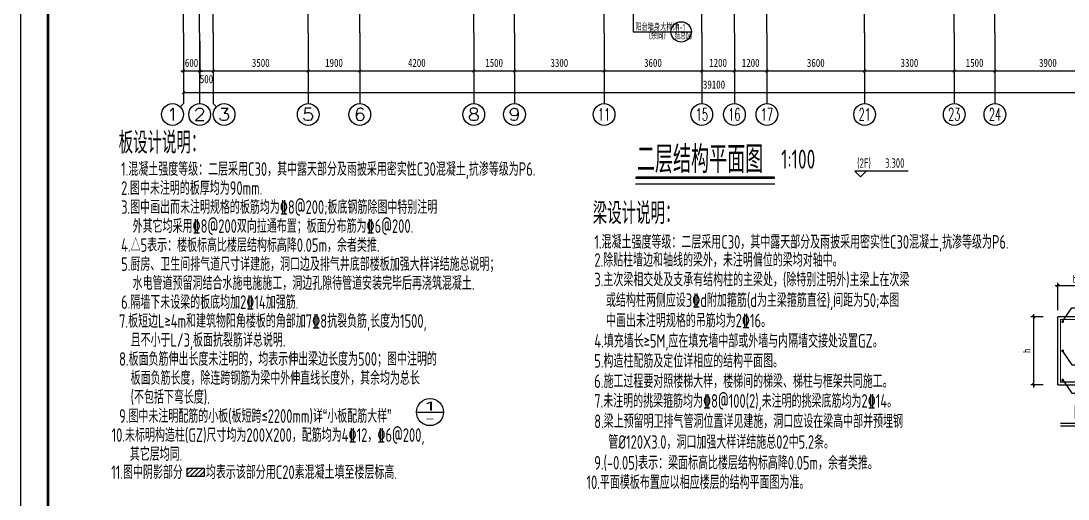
# Model space of a CAD drawing. Extents: x -144902 to 588294, y -160863 to 65494.
# Drawn here: x 100167 to 138745, y -45526 to -27919 of the extents above; entities that cross this region are included whole.
import ezdxf
from ezdxf.enums import TextEntityAlignment as Align

# ---------------------------------------------------------------- set-up
doc = ezdxf.new("R2010")
doc.units = 0
doc.header["$LTSCALE"] = 100
doc.linetypes.add('ACAD_ISO04W100', pattern=[30.5, 24, -3, 0.5, -3])
doc.linetypes.add('CONTINOUS', pattern=[0])
doc.layers.get('0').update_dxf_attribs({"linetype": 'CONTINUOUS'})
doc.layers.get('Defpoints').update_dxf_attribs({"linetype": 'CONTINUOUS'})
for name, color, linetype in [('1508', 2, 'CONTINUOUS'), ('AXIS', 3, 'CONTINUOUS'), ('AXIS_TEXT', 7, 'CONTINUOUS'), ('BBAR', 1, 'CONTINUOUS'), ('BDIM', 3, 'CONTINUOUS'), ('BSET', 2, 'CONTINUOUS'), ('DOTE', 253, 'ACAD_ISO04W100'), ('HATCH', 254, 'CONTINUOUS'), ('LAYER2', 7, 'CONTINUOUS'), ('PDIM', 3, 'CONTINUOUS'), ('PUB_DIM', 3, 'CONTINUOUS'), ('S_BEAMDIMMASS', 2, 'CONTINUOUS'), ('s索引', 6, 'CONTINUOUS'), ('TAB', 7, 'CONTINUOUS'), ('TEXT', 7, 'CONTINUOUS'), ('tk', 7, 'CONTINUOUS'), ('楼板负筋文字', 7, 'CONTINUOUS'), ('索引', 7, 'CONTINUOUS')]:
    doc.layers.add(name, color=color, linetype=linetype)
doc.styles.add('_HZTXT', font='complex.shx', dxfattribs={"width": 0.7, "bigfont": 'tssdchn.shx'})
doc.styles.add('COMP', font='tssdeng.shx', dxfattribs={"width": 0.7, "bigfont": 'tssdchn.shx'})
doc.styles.add('COMPLEX', font='COMPLEX')
doc.styles.add('DIM_FONT', font='SIMHEI.TTF', dxfattribs={"width": 0.8})
doc.styles.get("Standard").update_dxf_attribs({"font": 'tssdeng.shx', "width": 0.7, "bigfont": 'tssdchn.shx'})
doc.styles.add('TSSD_Dimension', font='Tssdeng.shx', dxfattribs={"width": 0.7, "bigfont": 'tssdchn.shx'})
doc.dimstyles.new('DIMN', dxfattribs={"dimtxt": 300, "dimasz": 100, "dimexe": 250, "dimexo": 300, "dimgap": 150, "dimtad": 1, "dimdec": 0, "dimzin": 0, "dimdsep": 46, "dimtxsty": 'DIM_FONT', "dimblk": 'ARCHTICK', "dimcen": 0.09, "dimclrt": 7, "dimazin": 2, "dimtfac": 1, "dimtdec": 0, "dimtix": 1, "dimtmove": 2, "dimatfit": 3, "dimfxl": 1, "dimtolj": 1, "dimtzin": 0, "dimarcsym": 0})
doc.dimstyles.new('TSSD_100_100', dxfattribs={"dimtxt": 300, "dimasz": 100, "dimexe": 100, "dimexo": 250, "dimgap": 100, "dimtad": 1, "dimdec": 0, "dimzin": 0, "dimdsep": 46, "dimtxsty": 'TSSD_Dimension', "dimblk": 'ARCHTICK', "dimcen": 0, "dimdle": 100, "dimclrt": 7, "dimadec": 0, "dimazin": 0, "dimtfac": 1, "dimtdec": 0, "dimtix": 1, "dimtmove": 2, "dimatfit": 3, "dimfxl": 1, "dimtolj": 1, "dimtzin": 0, "dimarcsym": 0})

# ---------------------------------------------------------------- blocks, each defined once
blk = doc.blocks.new('A1tk')
at = {"layer": 'tk', "color": 5}
blk.add_lwpolyline([(0, 0), (0, 59400), (84100, 59400), (84100, 0)], close=True, dxfattribs=at)
at = {"layer": 'tk', "const_width": 100}
blk.add_lwpolyline([(2500, 1000), (83100, 1000), (83100, 58400), (2500, 58400)], close=True, dxfattribs=at)
blk = doc.blocks.new('_ArchTick')
at = {"color": 0, "linetype": 'ByBlock', "const_width": 0.4}
blk.add_lwpolyline([(-0.5, -0.5), (0.5, 0.5)], dxfattribs=at)
blk = doc.blocks.new('*D128')
at = {"layer": 'BDIM', "color": 0, "lineweight": -2}
for p, q in [((461349, -33029), (462799, -33029)), ((461449, -33930), (461449, -32929)), ((462699, -33930), (462699, -32929))]:
    blk.add_line(p, q, dxfattribs=at)
at = {"layer": 'Defpoints', "color": 0}
for p in [(462699, -33029), (461449, -34180), (462699, -34180)]:
    blk.add_point(p, dxfattribs=at)
at = {"layer": 'BDIM', "color": 0, "lineweight": -2, "xscale": 100, "yscale": 100, "zscale": 100, "rotation": 180}
blk.add_blockref('_ArchTick', (461449, -33029), dxfattribs=at)
at = {"layer": 'BDIM', "color": 0, "lineweight": -2, "xscale": 100, "yscale": 100, "zscale": 100}
blk.add_blockref('_ArchTick', (462699, -33029), dxfattribs=at)
at = {"layer": 'BDIM', "color": 7, "insert": (462074, -32779), "char_height": 300, "attachment_point": 5, "style": 'TSSD_Dimension'}
blk.add_mtext('\\A1;b', dxfattribs=at)
blk = doc.blocks.new('*D129')
at = {"layer": 'BDIM', "color": 0, "lineweight": -2}
for p, q in [((460902, -34180), (460452, -34180)), ((460552, -34080), (460552, -36780)), ((460902, -36680), (460452, -36680))]:
    blk.add_line(p, q, dxfattribs=at)
at = {"layer": 'Defpoints', "color": 0}
for p in [(461152, -34180), (460552, -36680), (461152, -36680)]:
    blk.add_point(p, dxfattribs=at)
at = {"layer": 'BDIM', "color": 0, "lineweight": -2, "xscale": 100, "yscale": 100, "zscale": 100}
for p, rotation in [((460552, -34180), 90), ((460552, -36680), 270)]:
    blk.add_blockref('_ArchTick', p, dxfattribs=dict(at, rotation=rotation))
at = {"layer": 'BDIM', "color": 7, "insert": (460302, -35430), "char_height": 300, "attachment_point": 5, "rotation": 90, "style": 'TSSD_Dimension'}
blk.add_mtext('\\A1;h', dxfattribs=at)
blk = doc.blocks.new('AXI0')
blk.add_circle((0, 0), 400)
blk.add_attdef('AXIS', text='', height=450).set_placement((0, 0), align=Align.MIDDLE)
blk = doc.blocks.new('_INDEX')
blk.add_line((-0.5, 0), (0.5, 0))
blk.add_circle((0, 0), 0.5)
at = {"style": 'COMP'}
for tag, width, p, p2 in [('1', 2.888889, (-0.17, 0.05), (0.17, 0.05)), ('-', 1.444444, (-0.17, -0.39), (0.17, -0.39))]:
    blk.add_attdef(tag, text='', height=0.34, dxfattribs=dict(at, width=width)).set_placement(p, p2, align=Align.FIT)
blk = doc.blocks.new('*D1591')
at = {"layer": 'AXIS', "color": 0, "lineweight": -2}
for p, q in [((4027, 3103), (4027, 950)), ((43127, 3103), (43127, 950)), ((43127, 1200), (4027, 1200))]:
    blk.add_line(p, q, dxfattribs=at)
at = {"layer": 'Defpoints', "color": 0}
for p in [(4027, 3403), (43127, 3403), (4027, 1200)]:
    blk.add_point(p, dxfattribs=at)
at = {"layer": 'AXIS', "color": 0, "lineweight": -2, "xscale": 100, "yscale": 100, "zscale": 100, "rotation": 180}
blk.add_blockref('_ArchTick', (4027, 1200), dxfattribs=at)
at = {"layer": 'AXIS', "color": 0, "lineweight": -2, "xscale": 100, "yscale": 100, "zscale": 100}
blk.add_blockref('_ArchTick', (43127, 1200), dxfattribs=at)
at = {"layer": 'AXIS', "color": 7, "insert": (23577, 1500), "char_height": 300, "attachment_point": 5, "style": 'DIM_FONT'}
blk.add_mtext('\\A1;39100', dxfattribs=at)
blk = doc.blocks.new('*D1594')
at = {"layer": 'AXIS', "color": 0, "lineweight": -2}
for p, q in [((33927, 3103), (33927, 1750)), ((37827, 3103), (37827, 1750)), ((37827, 2000), (33927, 2000))]:
    blk.add_line(p, q, dxfattribs=at)
at = {"layer": 'Defpoints', "color": 0}
for p in [(33927, 3403), (37827, 3403), (33927, 2000)]:
    blk.add_point(p, dxfattribs=at)
at = {"layer": 'AXIS', "color": 0, "lineweight": -2, "xscale": 100, "yscale": 100, "zscale": 100, "rotation": 180}
blk.add_blockref('_ArchTick', (33927, 2000), dxfattribs=at)
at = {"layer": 'AXIS', "color": 0, "lineweight": -2, "xscale": 100, "yscale": 100, "zscale": 100}
blk.add_blockref('_ArchTick', (37827, 2000), dxfattribs=at)
at = {"layer": 'AXIS', "color": 7, "insert": (35877, 2300), "char_height": 300, "attachment_point": 5, "style": 'DIM_FONT'}
blk.add_mtext('\\A1;3900', dxfattribs=at)
blk = doc.blocks.new('*D1595')
at = {"layer": 'AXIS', "color": 0, "lineweight": -2}
for p, q in [((32427, 3103), (32427, 1750)), ((33927, 3103), (33927, 1750)), ((33927, 2000), (32427, 2000))]:
    blk.add_line(p, q, dxfattribs=at)
at = {"layer": 'Defpoints', "color": 0}
for p in [(32427, 3403), (33927, 3403), (32427, 2000)]:
    blk.add_point(p, dxfattribs=at)
at = {"layer": 'AXIS', "color": 0, "lineweight": -2, "xscale": 100, "yscale": 100, "zscale": 100, "rotation": 180}
blk.add_blockref('_ArchTick', (32427, 2000), dxfattribs=at)
at = {"layer": 'AXIS', "color": 0, "lineweight": -2, "xscale": 100, "yscale": 100, "zscale": 100}
blk.add_blockref('_ArchTick', (33927, 2000), dxfattribs=at)
at = {"layer": 'AXIS', "color": 7, "insert": (33177, 2300), "char_height": 300, "attachment_point": 5, "style": 'DIM_FONT'}
blk.add_mtext('\\A1;1500', dxfattribs=at)
blk = doc.blocks.new('*D1596')
at = {"layer": 'AXIS', "color": 0, "lineweight": -2}
for p, q in [((29127, 3103), (29127, 1750)), ((32427, 3103), (32427, 1750)), ((32427, 2000), (29127, 2000))]:
    blk.add_line(p, q, dxfattribs=at)
at = {"layer": 'Defpoints', "color": 0}
for p in [(29127, 3403), (32427, 3403), (29127, 2000)]:
    blk.add_point(p, dxfattribs=at)
at = {"layer": 'AXIS', "color": 0, "lineweight": -2, "xscale": 100, "yscale": 100, "zscale": 100, "rotation": 180}
blk.add_blockref('_ArchTick', (29127, 2000), dxfattribs=at)
at = {"layer": 'AXIS', "color": 0, "lineweight": -2, "xscale": 100, "yscale": 100, "zscale": 100}
blk.add_blockref('_ArchTick', (32427, 2000), dxfattribs=at)
at = {"layer": 'AXIS', "color": 7, "insert": (30777, 2300), "char_height": 300, "attachment_point": 5, "style": 'DIM_FONT'}
blk.add_mtext('\\A1;3300', dxfattribs=at)
blk = doc.blocks.new('*D1597')
at = {"layer": 'AXIS', "color": 0, "lineweight": -2}
for p, q in [((25527, 3103), (25527, 1750)), ((29127, 3103), (29127, 1750)), ((29127, 2000), (25527, 2000))]:
    blk.add_line(p, q, dxfattribs=at)
at = {"layer": 'Defpoints', "color": 0}
for p in [(25527, 3403), (29127, 3403), (25527, 2000)]:
    blk.add_point(p, dxfattribs=at)
at = {"layer": 'AXIS', "color": 0, "lineweight": -2, "xscale": 100, "yscale": 100, "zscale": 100, "rotation": 180}
blk.add_blockref('_ArchTick', (25527, 2000), dxfattribs=at)
at = {"layer": 'AXIS', "color": 0, "lineweight": -2, "xscale": 100, "yscale": 100, "zscale": 100}
blk.add_blockref('_ArchTick', (29127, 2000), dxfattribs=at)
at = {"layer": 'AXIS', "color": 7, "insert": (27327, 2300), "char_height": 300, "attachment_point": 5, "style": 'DIM_FONT'}
blk.add_mtext('\\A1;3600', dxfattribs=at)
blk = doc.blocks.new('*D1598')
at = {"layer": 'AXIS', "color": 0, "lineweight": -2}
for p, q in [((24327, 3103), (24327, 1750)), ((25527, 3103), (25527, 1750)), ((25527, 2000), (24327, 2000))]:
    blk.add_line(p, q, dxfattribs=at)
at = {"layer": 'Defpoints', "color": 0}
for p in [(24327, 3403), (25527, 3403), (24327, 2000)]:
    blk.add_point(p, dxfattribs=at)
at = {"layer": 'AXIS', "color": 0, "lineweight": -2, "xscale": 100, "yscale": 100, "zscale": 100, "rotation": 180}
blk.add_blockref('_ArchTick', (24327, 2000), dxfattribs=at)
at = {"layer": 'AXIS', "color": 0, "lineweight": -2, "xscale": 100, "yscale": 100, "zscale": 100}
blk.add_blockref('_ArchTick', (25527, 2000), dxfattribs=at)
at = {"layer": 'AXIS', "color": 7, "insert": (24927, 2300), "char_height": 300, "attachment_point": 5, "style": 'DIM_FONT'}
blk.add_mtext('\\A1;1200', dxfattribs=at)
blk = doc.blocks.new('*D1599')
at = {"layer": 'AXIS', "color": 0, "lineweight": -2}
for p, q in [((23127, 3103), (23127, 1750)), ((24327, 3103), (24327, 1750)), ((24327, 2000), (23127, 2000))]:
    blk.add_line(p, q, dxfattribs=at)
at = {"layer": 'Defpoints', "color": 0}
for p in [(23127, 3403), (24327, 3403), (23127, 2000)]:
    blk.add_point(p, dxfattribs=at)
at = {"layer": 'AXIS', "color": 0, "lineweight": -2, "xscale": 100, "yscale": 100, "zscale": 100, "rotation": 180}
blk.add_blockref('_ArchTick', (23127, 2000), dxfattribs=at)
at = {"layer": 'AXIS', "color": 0, "lineweight": -2, "xscale": 100, "yscale": 100, "zscale": 100}
blk.add_blockref('_ArchTick', (24327, 2000), dxfattribs=at)
at = {"layer": 'AXIS', "color": 7, "insert": (23727, 2300), "char_height": 300, "attachment_point": 5, "style": 'DIM_FONT'}
blk.add_mtext('\\A1;1200', dxfattribs=at)
blk = doc.blocks.new('*D1600')
at = {"layer": 'AXIS', "color": 0, "lineweight": -2}
for p, q in [((19527, 3103), (19527, 1750)), ((23127, 3103), (23127, 1750)), ((23127, 2000), (19527, 2000))]:
    blk.add_line(p, q, dxfattribs=at)
at = {"layer": 'Defpoints', "color": 0}
for p in [(19527, 3403), (23127, 3403), (19527, 2000)]:
    blk.add_point(p, dxfattribs=at)
at = {"layer": 'AXIS', "color": 0, "lineweight": -2, "xscale": 100, "yscale": 100, "zscale": 100, "rotation": 180}
blk.add_blockref('_ArchTick', (19527, 2000), dxfattribs=at)
at = {"layer": 'AXIS', "color": 0, "lineweight": -2, "xscale": 100, "yscale": 100, "zscale": 100}
blk.add_blockref('_ArchTick', (23127, 2000), dxfattribs=at)
at = {"layer": 'AXIS', "color": 7, "insert": (21327, 2300), "char_height": 300, "attachment_point": 5, "style": 'DIM_FONT'}
blk.add_mtext('\\A1;3600', dxfattribs=at)
blk = doc.blocks.new('*D1601')
at = {"layer": 'AXIS', "color": 0, "lineweight": -2}
for p, q in [((16227, 3103), (16227, 1750)), ((19527, 3103), (19527, 1750)), ((19527, 2000), (16227, 2000))]:
    blk.add_line(p, q, dxfattribs=at)
at = {"layer": 'Defpoints', "color": 0}
for p in [(16227, 3403), (19527, 3403), (16227, 2000)]:
    blk.add_point(p, dxfattribs=at)
at = {"layer": 'AXIS', "color": 0, "lineweight": -2, "xscale": 100, "yscale": 100, "zscale": 100, "rotation": 180}
blk.add_blockref('_ArchTick', (16227, 2000), dxfattribs=at)
at = {"layer": 'AXIS', "color": 0, "lineweight": -2, "xscale": 100, "yscale": 100, "zscale": 100}
blk.add_blockref('_ArchTick', (19527, 2000), dxfattribs=at)
at = {"layer": 'AXIS', "color": 7, "insert": (17877, 2300), "char_height": 300, "attachment_point": 5, "style": 'DIM_FONT'}
blk.add_mtext('\\A1;3300', dxfattribs=at)
blk = doc.blocks.new('*D1602')
at = {"layer": 'AXIS', "color": 0, "lineweight": -2}
for p, q in [((14727, 3103), (14727, 1750)), ((16227, 3103), (16227, 1750)), ((16227, 2000), (14727, 2000))]:
    blk.add_line(p, q, dxfattribs=at)
at = {"layer": 'Defpoints', "color": 0}
for p in [(14727, 3403), (16227, 3403), (14727, 2000)]:
    blk.add_point(p, dxfattribs=at)
at = {"layer": 'AXIS', "color": 0, "lineweight": -2, "xscale": 100, "yscale": 100, "zscale": 100, "rotation": 180}
blk.add_blockref('_ArchTick', (14727, 2000), dxfattribs=at)
at = {"layer": 'AXIS', "color": 0, "lineweight": -2, "xscale": 100, "yscale": 100, "zscale": 100}
blk.add_blockref('_ArchTick', (16227, 2000), dxfattribs=at)
at = {"layer": 'AXIS', "color": 7, "insert": (15477, 2300), "char_height": 300, "attachment_point": 5, "style": 'DIM_FONT'}
blk.add_mtext('\\A1;1500', dxfattribs=at)
blk = doc.blocks.new('*D1603')
at = {"layer": 'AXIS', "color": 0, "lineweight": -2}
for p, q in [((10527, 3103), (10527, 1750)), ((14727, 3103), (14727, 1750)), ((14727, 2000), (10527, 2000))]:
    blk.add_line(p, q, dxfattribs=at)
at = {"layer": 'Defpoints', "color": 0}
for p in [(10527, 3403), (14727, 3403), (10527, 2000)]:
    blk.add_point(p, dxfattribs=at)
at = {"layer": 'AXIS', "color": 0, "lineweight": -2, "xscale": 100, "yscale": 100, "zscale": 100, "rotation": 180}
blk.add_blockref('_ArchTick', (10527, 2000), dxfattribs=at)
at = {"layer": 'AXIS', "color": 0, "lineweight": -2, "xscale": 100, "yscale": 100, "zscale": 100}
blk.add_blockref('_ArchTick', (14727, 2000), dxfattribs=at)
at = {"layer": 'AXIS', "color": 7, "insert": (12627, 2300), "char_height": 300, "attachment_point": 5, "style": 'DIM_FONT'}
blk.add_mtext('\\A1;4200', dxfattribs=at)
blk = doc.blocks.new('*D1604')
at = {"layer": 'AXIS', "color": 0, "lineweight": -2}
for p, q in [((8627, 3103), (8627, 1750)), ((10527, 3103), (10527, 1750)), ((10527, 2000), (8627, 2000))]:
    blk.add_line(p, q, dxfattribs=at)
at = {"layer": 'Defpoints', "color": 0}
for p in [(8627, 3403), (10527, 3403), (8627, 2000)]:
    blk.add_point(p, dxfattribs=at)
at = {"layer": 'AXIS', "color": 0, "lineweight": -2, "xscale": 100, "yscale": 100, "zscale": 100, "rotation": 180}
blk.add_blockref('_ArchTick', (8627, 2000), dxfattribs=at)
at = {"layer": 'AXIS', "color": 0, "lineweight": -2, "xscale": 100, "yscale": 100, "zscale": 100}
blk.add_blockref('_ArchTick', (10527, 2000), dxfattribs=at)
at = {"layer": 'AXIS', "color": 7, "insert": (9577, 2300), "char_height": 300, "attachment_point": 5, "style": 'DIM_FONT'}
blk.add_mtext('\\A1;1900', dxfattribs=at)
blk = doc.blocks.new('*D1605')
at = {"layer": 'AXIS', "color": 0, "lineweight": -2}
for p, q in [((5127, 3103), (5127, 1750)), ((8627, 3103), (8627, 1750)), ((8627, 2000), (5127, 2000))]:
    blk.add_line(p, q, dxfattribs=at)
at = {"layer": 'Defpoints', "color": 0}
for p in [(5127, 3403), (8627, 3403), (5127, 2000)]:
    blk.add_point(p, dxfattribs=at)
at = {"layer": 'AXIS', "color": 0, "lineweight": -2, "xscale": 100, "yscale": 100, "zscale": 100, "rotation": 180}
blk.add_blockref('_ArchTick', (5127, 2000), dxfattribs=at)
at = {"layer": 'AXIS', "color": 0, "lineweight": -2, "xscale": 100, "yscale": 100, "zscale": 100}
blk.add_blockref('_ArchTick', (8627, 2000), dxfattribs=at)
at = {"layer": 'AXIS', "color": 7, "insert": (6877, 2300), "char_height": 300, "attachment_point": 5, "style": 'DIM_FONT'}
blk.add_mtext('\\A1;3500', dxfattribs=at)
blk = doc.blocks.new('*D1606')
at = {"layer": 'AXIS', "color": 0, "lineweight": -2}
for p, q in [((4627, 3103), (4627, 1750)), ((5127, 3103), (5127, 1750)), ((5127, 2000), (4627, 2000))]:
    blk.add_line(p, q, dxfattribs=at)
at = {"layer": 'Defpoints', "color": 0}
for p in [(4627, 3403), (5127, 3403), (4627, 2000)]:
    blk.add_point(p, dxfattribs=at)
at = {"layer": 'AXIS', "color": 0, "lineweight": -2, "xscale": 100, "yscale": 100, "zscale": 100, "rotation": 180}
blk.add_blockref('_ArchTick', (4627, 2000), dxfattribs=at)
at = {"layer": 'AXIS', "color": 0, "lineweight": -2, "xscale": 100, "yscale": 100, "zscale": 100}
blk.add_blockref('_ArchTick', (5127, 2000), dxfattribs=at)
at = {"layer": 'AXIS', "color": 7, "insert": (4877, 1700), "char_height": 300, "attachment_point": 5, "style": 'DIM_FONT'}
blk.add_mtext('\\A1;500', dxfattribs=at)
blk = doc.blocks.new('*D1607')
at = {"layer": 'AXIS', "color": 0, "lineweight": -2}
for p, q in [((4027, 3103), (4027, 1750)), ((4627, 3103), (4627, 1750)), ((4027, 2000), (3927, 2000)), ((4627, 2000), (4027, 2000)), ((4627, 2000), (4727, 2000))]:
    blk.add_line(p, q, dxfattribs=at)
at = {"layer": 'Defpoints', "color": 0}
for p in [(4027, 3403), (4627, 3403), (4027, 2000)]:
    blk.add_point(p, dxfattribs=at)
at = {"layer": 'AXIS', "color": 0, "lineweight": -2, "xscale": 100, "yscale": 100, "zscale": 100}
blk.add_blockref('_ArchTick', (4027, 2000), dxfattribs=at)
at = {"layer": 'AXIS', "color": 0, "lineweight": -2, "xscale": 100, "yscale": 100, "zscale": 100, "rotation": 180}
blk.add_blockref('_ArchTick', (4627, 2000), dxfattribs=at)
at = {"layer": 'AXIS', "color": 7, "insert": (4327, 2300), "char_height": 300, "attachment_point": 5, "style": 'DIM_FONT'}
blk.add_mtext('\\A1;600', dxfattribs=at)
blk = doc.blocks.new('_AXISO')
blk.add_circle((0, 0), 0.5)
at = {"layer": 'AXIS_TEXT', "style": 'COMPLEX', "width": 1.041667}
blk.add_attdef('A', text='', height=0.56, dxfattribs=at).set_placement((-0.25, -0.28), (0.25, -0.28), align=Align.FIT)
blk = doc.blocks.new('2012120610254659')
at = {"layer": 'BBAR', "const_width": 40}
blk.add_lwpolyline([(2217.5, 4676.1), (2337.7, 4796.3), (2447.7, 4796.3), (2447.7, 2494.3), (1395.7, 2494.3), (1395.7, 4796.3), (2447.7, 4796.3), (2447.7, 4686.3), (2327.5, 4566.1)], dxfattribs=at)
at = {"layer": 'BBAR', "const_width": 50}
for points in [[(1448.4, 4718.5, 1), (1498.4, 4718.5, 1)], [(2344.9, 4718.5, 1), (2394.9, 4718.5, 1)], [(1448.4, 3642.1, 1), (1498.4, 3642.1, 1)], [(2344.9, 3642.1, 1), (2394.9, 3642.1, 1)], [(1448.4, 2572.1, 1), (1498.4, 2572.1, 1)], [(2344.9, 2572.1, 1), (2394.9, 2572.1, 1)]]:
    blk.add_lwpolyline(points, format="xyb", close=True, dxfattribs=at)
at = {"layer": 'BDIM'}
for p, q in [((2369.9, 4720.7), (2712.8, 5229.6)), ((3412.9, 4174.2), (2447.7, 4174.2)), ((2369.9, 3631.4), (2712.8, 3122.5)), ((2369.9, 2588.4), (2712.8, 2079.5))]:
    blk.add_line(p, q, dxfattribs=at)
for points in [[(1473.4, 4720.7), (1816.3, 5229.6), (3426.8, 5229.6)], [(1473.4, 3631.4), (1816.3, 3122.5), (3426.8, 3122.5)], [(1473.4, 2588.4), (1816.3, 2079.5), (3426.8, 2079.5)]]:
    blk.add_lwpolyline(points, dxfattribs=at)
at = {"layer": 'BSET'}
for p, q in [((2546.7, 4895.3), (1296.7, 4895.3)), ((1296.7, 2395.3), (1296.7, 4895.3)), ((2546.7, 2395.3), (2546.7, 4895.3)), ((1296.7, 2395.3), (2546.7, 2395.3))]:
    blk.add_line(p, q, dxfattribs=at)
at = {"layer": 'BSET', "color": 4}
blk.add_line((1393.3, 878.3), (2568.7, 878.3), dxfattribs=at)
at = {"layer": 'BSET', "color": 4, "const_width": 50}
blk.add_lwpolyline([(1393.3, 978.3), (2568.7, 978.3)], dxfattribs=at)
at = {"layer": 'LAYER2'}
for p, q in [((15304.3, 4800), (17104.3, 3600)), ((15304.3, 3600), (17104.3, 2400)), ((15304.3, 2400), (17104.3, 1200)), ((15304.3, 1200), (17104.3, 0))]:
    blk.add_line(p, q, dxfattribs=at)
at = {"layer": 'TAB'}
for p, q in [((5842.5, 6000), (20104.3, 6000)), ((5842.5, 6000), (5842.5, 0)), ((7642.5, 6000), (7642.5, 0)), ((9442.5, 6000), (9442.5, 0)), ((11242.5, 6000), (11242.5, 0)), ((13504.3, 6000), (13504.3, 0)), ((15304.3, 6000), (15304.3, 0)), ((17104.3, 6000), (17104.3, 0)), ((20104.3, 6000), (20104.3, 0)), ((5842.5, 4800), (20104.3, 4800)), ((5842.5, 3600), (20104.3, 3600)), ((5842.5, 2400), (20104.3, 2400)), ((5842.5, 2400), (20104.3, 2400)), ((5842.5, 1200), (20104.3, 1200)), ((5842.5, 0), (20104.3, 0))]:
    blk.add_line(p, q, dxfattribs=at)
at = {"layer": 'PDIM', "xscale": 0.8000000000465661, "yscale": 0.8000000000465661, "zscale": 0.8}
for p, values in [((3746.6, 5238.7), {'AXIS': '1'}), ((12374.2, 5384.8), {'AXIS': '1'}), ((14386.9, 5395.1), {'AXIS': '2'}), ((16186.9, 5395.1), {'AXIS': '3'}), ((18584.1, 5384.8), {'AXIS': '4'}), ((3732.2, 4195.2), {'AXIS': '4'}), ((3746.6, 3113.4), {'AXIS': '3'}), ((3746.6, 2070.4), {'AXIS': '2'})]:
    blk.add_blockref('AXI0', p, dxfattribs=at).add_auto_attribs(values)
at = {"layer": 'BSET', "color": 4, "width": 0.7}
blk.add_text('L*', height=500, dxfattribs=at).set_placement((1881.9, 1133.2))
at = {"layer": 'TEXT', "width": 0.7}
for s, height, p in [('梁编号', 500, (6742.5, 5400)), ('H', 600, (8542.5, 5400)), ('h', 600, (10342.5, 5400))]:
    blk.add_text(s, height=height, dxfattribs=at).set_placement(p, align=Align.MIDDLE)
at = {"layer": 'TEXT', "color": 210, "width": 0.7}
for s, p in [('L1', (6742.5, 4200)), ('200', (8542.5, 4200)), ('450', (10342.5, 4200)), ('2%%13214', (12394.6, 4200)), ('2%%13214', (14404.3, 4200)), ('%%1326@200(2)', (18604.3, 4200)), ('L2', (6742.5, 3265.9)), ('450', (10342.5, 3284.1)), ('150', (8542.5, 3000)), ('2%%13214', (12394.6, 3000)), ('2%%13214', (14424, 2964.7)), ('%%1326@200(2)', (18604.3, 3000)), ('(L2a)', (6773.8, 2759.1)), ('(500)', (10342.5, 2774))]:
    blk.add_text(s, height=500, dxfattribs=at).set_placement(p, align=Align.MIDDLE)
at = {"layer": 'TEXT', "color": 6, "width": 0.7}
for s, p in [('L3', (6742.5, 1800)), ('200', (8542.5, 1800)), ('350', (10342.5, 1800)), ('2%%13214', (12394.6, 1800)), ('2%%13216', (14404.3, 1800)), ('%%1328@200(2)', (18604.3, 1800)), ('L4', (6742.5, 600)), ('200', (8542.5, 600)), ('300', (10342.5, 600)), ('2%%13212', (12394.6, 600)), ('2%%13212', (14404.3, 600)), ('%%1326@200(2)', (18604.3, 600))]:
    blk.add_text(s, height=500, dxfattribs=at).set_placement(p, align=Align.MIDDLE)
at = {"layer": 'BDIM'}
dim = blk.add_linear_dim(base=(2546.7, 6045.9), p1=(1296.7, 4895.3), p2=(2546.7, 4895.3), text='b', dimstyle='TSSD_100_100', dxfattribs=at)
dim.commit()
dim.dimension.update_dxf_attribs({"geometry": '*D128', "text_midpoint": (1921.7, 6295.9), "insert": (-460151.9, 39075.1)})
dim = blk.add_linear_dim(base=(400, 2395.3), p1=(1000, 4895.3), p2=(1000, 2395.3), angle=90, text='h', dimstyle='TSSD_100_100', dxfattribs=at)
dim.commit()
dim.dimension.update_dxf_attribs({"geometry": '*D129', "text_midpoint": (150, 3645.3), "insert": (-460151.9, 39075.1)})
blk = doc.blocks.new('2012122711173158')
at = {"layer": 'AXIS'}
for p, q in [((4026.8, 3402.6, 0), (4026.8, 800, 0)), ((4626.8, 3402.6, 0), (4626.8, 800, 0)), ((5126.8, 3402.6, 0), (5126.8, 800, 0)), ((8626.8, 3402.6, 0), (8626.8, 800, 0)), ((10526.8, 3402.6, 0), (10526.8, 800, 0)), ((14726.8, 3402.6, 0), (14726.8, 800, 0)), ((16226.8, 3402.6, 0), (16226.8, 800, 0)), ((19526.8, 3402.6, 0), (19526.8, 800, 0)), ((23126.8, 3402.6, 0), (23126.8, 800, 0)), ((24326.8, 3402.6, 0), (24326.8, 800, 0)), ((25526.8, 3402.6, 0), (25526.8, 800, 0)), ((29126.8, 3402.6, 0), (29126.8, 800, 0)), ((32426.8, 3402.6, 0), (32426.8, 800, 0)), ((33926.8, 3402.6, 0), (33926.8, 800, 0)), ((3909.6, 682.8, 0), (4026.8, 800, 0)), ((5243.9, 682.8, 0), (5126.8, 800, 0))]:
    blk.add_line(p, q, dxfattribs=at)
at = {"layer": 'DOTE'}
for p, q in [((4026.8, 3402.6, 0), (4026.8, 22802.6, 0)), ((4626.8, 3402.6, 0), (4626.8, 22802.6, 0)), ((8626.8, 3402.6, 0), (8626.8, 22802.6, 0)), ((10526.8, 3402.6, 0), (10526.8, 22802.6, 0)), ((14726.8, 3402.6, 0), (14726.8, 22802.6, 0)), ((33926.8, 3402.6, 0), (33926.8, 22802.6, 0)), ((24326.8, 3402.6, 0), (24326.8, 19102.6, 0)), ((5126.8, 3402.6, 0), (5126.8, 14602.6, 0)), ((16226.8, 3402.6, 0), (16226.8, 11602.6, 0)), ((19526.8, 3402.6, 0), (19526.8, 11602.6, 0)), ((23126.8, 3402.6, 0), (23126.8, 11602.6, 0)), ((25526.8, 3402.6, 0), (25526.8, 11602.6, 0)), ((29126.8, 3402.6, 0), (29126.8, 11602.6, 0)), ((32426.8, 3402.6, 0), (32426.8, 11602.6, 0))]:
    blk.add_line(p, q, dxfattribs=at)
at = {"layer": 'AXIS'}
ref = blk.add_blockref('_AXISO', (3626.8, 400, 0), dxfattribs=dict(at, xscale=800, yscale=800, zscale=800))
ref.add_attrib('A', '1', dxfattribs={"layer": 'AXIS_TEXT', "height": 452.5, "style": '_HZTXT', "width": 2.333333}).set_placement((3400.5, 173.7, 0), (3853.1, 173.7, 0), align=Align.FIT)
ref = blk.add_blockref('_AXISO', (4626.8, 400, 0), dxfattribs=dict(at, xscale=800, yscale=800, zscale=800))
ref.add_attrib('A', '2', dxfattribs={"layer": 'AXIS_TEXT', "height": 452.5, "style": '_HZTXT', "width": 1.5}).set_placement((4400.5, 173.7, 0), (4853.1, 173.7, 0), align=Align.FIT)
ref = blk.add_blockref('_AXISO', (5526.8, 400, 0), dxfattribs=dict(at, xscale=800, yscale=800, zscale=800))
ref.add_attrib('A', '3', dxfattribs={"layer": 'AXIS_TEXT', "height": 452.5, "style": '_HZTXT', "width": 1.5}).set_placement((5300.5, 173.7, 0), (5753.1, 173.7, 0), align=Align.FIT)
ref = blk.add_blockref('_AXISO', (8626.8, 400, 0), dxfattribs=dict(at, xscale=800, yscale=800, zscale=800))
ref.add_attrib('A', '5', dxfattribs={"layer": 'AXIS_TEXT', "height": 452.5, "style": '_HZTXT', "width": 1.5}).set_placement((8400.5, 173.7, 0), (8853.1, 173.7, 0), align=Align.FIT)
ref = blk.add_blockref('_AXISO', (10526.8, 400, 0), dxfattribs=dict(at, xscale=800, yscale=800, zscale=800))
ref.add_attrib('A', '6', dxfattribs={"layer": 'AXIS_TEXT', "height": 452.5, "style": '_HZTXT', "width": 1.5}).set_placement((10300.5, 173.7, 0), (10753.1, 173.7, 0), align=Align.FIT)
ref = blk.add_blockref('_AXISO', (14726.8, 400, 0), dxfattribs=dict(at, xscale=800, yscale=800, zscale=800))
ref.add_attrib('A', '8', dxfattribs={"layer": 'AXIS_TEXT', "height": 452.5, "style": '_HZTXT', "width": 1.5}).set_placement((14500.5, 173.7, 0), (14953.1, 173.7, 0), align=Align.FIT)
ref = blk.add_blockref('_AXISO', (16226.8, 400, 0), dxfattribs=dict(at, xscale=800, yscale=800, zscale=800))
ref.add_attrib('A', '9', dxfattribs={"layer": 'AXIS_TEXT', "height": 452.5, "style": '_HZTXT', "width": 1.5}).set_placement((16000.5, 173.7, 0), (16453.1, 173.7, 0), align=Align.FIT)
ref = blk.add_blockref('_AXISO', (19526.8, 400, 0), dxfattribs=dict(at, xscale=800, yscale=800, zscale=800))
ref.add_attrib('A', '11', dxfattribs={"layer": 'AXIS_TEXT', "height": 452.55, "style": '_HZTXT', "width": 0.875}).set_placement((19300.5, 173.7, 0), (19753.1, 173.7, 0), align=Align.FIT)
ref = blk.add_blockref('_AXISO', (23126.8, 400, 0), dxfattribs=dict(at, xscale=800, yscale=800, zscale=800))
ref.add_attrib('A', '15', dxfattribs={"layer": 'AXIS_TEXT', "height": 452.55, "style": '_HZTXT', "width": 0.724138}).set_placement((22900.5, 173.7, 0), (23353.1, 173.7, 0), align=Align.FIT)
ref = blk.add_blockref('_AXISO', (24326.8, 400, 0), dxfattribs=dict(at, xscale=800, yscale=800, zscale=800))
ref.add_attrib('A', '16', dxfattribs={"layer": 'AXIS_TEXT', "height": 452.55, "style": '_HZTXT', "width": 0.724138}).set_placement((24100.5, 173.7, 0), (24553.1, 173.7, 0), align=Align.FIT)
ref = blk.add_blockref('_AXISO', (25526.8, 400, 0), dxfattribs=dict(at, xscale=800, yscale=800, zscale=800))
ref.add_attrib('A', '17', dxfattribs={"layer": 'AXIS_TEXT', "height": 452.55, "style": '_HZTXT', "width": 0.724138}).set_placement((25300.5, 173.7, 0), (25753.1, 173.7, 0), align=Align.FIT)
ref = blk.add_blockref('_AXISO', (29126.8, 400, 0), dxfattribs=dict(at, xscale=800, yscale=800, zscale=800))
ref.add_attrib('A', '21', dxfattribs={"layer": 'AXIS_TEXT', "height": 452.55, "style": '_HZTXT', "width": 0.724138}).set_placement((28900.5, 173.7, 0), (29353.1, 173.7, 0), align=Align.FIT)
ref = blk.add_blockref('_AXISO', (32426.8, 400, 0), dxfattribs=dict(at, xscale=800, yscale=800, zscale=800))
ref.add_attrib('A', '23', dxfattribs={"layer": 'AXIS_TEXT', "height": 452.55, "style": '_HZTXT', "width": 0.617647}).set_placement((32200.5, 173.7, 0), (32653.1, 173.7, 0), align=Align.FIT)
ref = blk.add_blockref('_AXISO', (33926.8, 400, 0), dxfattribs=dict(at, xscale=800, yscale=800, zscale=800))
ref.add_attrib('A', '24', dxfattribs={"layer": 'AXIS_TEXT', "height": 452.55, "style": '_HZTXT', "width": 0.583333}).set_placement((33700.5, 173.7, 0), (34153.1, 173.7, 0), align=Align.FIT)
for p1, p2, distance, picture, middle in [((4626.8, 3402.6, 0), (4026.8, 3402.6, 0), 1402.6, '*D1607', (4326.8, 2300, 0)), ((43126.8, 3402.6, 0), (4026.8, 3402.6, 0), 2202.6, '*D1591', (23576.8, 1500, 0)), ((8626.8, 3402.6, 0), (5126.8, 3402.6, 0), 1402.6, '*D1605', (6876.8, 2300, 0)), ((10526.8, 3402.6, 0), (8626.8, 3402.6, 0), 1402.6, '*D1604', (9576.8, 2300, 0)), ((14726.8, 3402.6, 0), (10526.8, 3402.6, 0), 1402.6, '*D1603', (12626.8, 2300, 0)), ((16226.8, 3402.6, 0), (14726.8, 3402.6, 0), 1402.6, '*D1602', (15476.8, 2300, 0)), ((19526.8, 3402.6, 0), (16226.8, 3402.6, 0), 1402.6, '*D1601', (17876.8, 2300, 0)), ((23126.8, 3402.6, 0), (19526.8, 3402.6, 0), 1402.6, '*D1600', (21326.8, 2300, 0)), ((24326.8, 3402.6, 0), (23126.8, 3402.6, 0), 1402.6, '*D1599', (23726.8, 2300, 0)), ((25526.8, 3402.6, 0), (24326.8, 3402.6, 0), 1402.6, '*D1598', (24926.8, 2300, 0)), ((29126.8, 3402.6, 0), (25526.8, 3402.6, 0), 1402.6, '*D1597', (27326.8, 2300, 0)), ((32426.8, 3402.6, 0), (29126.8, 3402.6, 0), 1402.6, '*D1596', (30776.8, 2300, 0)), ((33926.8, 3402.6, 0), (32426.8, 3402.6, 0), 1402.6, '*D1595', (33176.8, 2300, 0)), ((37826.8, 3402.6, 0), (33926.8, 3402.6, 0), 1402.6, '*D1594', (35876.8, 2300, 0))]:
    dim = blk.add_aligned_dim(p1=p1, p2=p2, distance=distance, dimstyle='DIMN', dxfattribs=at)
    dim.commit()
    dim.dimension.update_dxf_attribs({"geometry": picture, "text_midpoint": middle})
dim = blk.add_linear_dim(base=(4626.8, 2000, 0), p1=(5126.8, 3402.6, 0), p2=(4626.8, 3402.6, 0), angle=180, dimstyle='DIMN', dxfattribs=at)
dim.commit()
dim.dimension.update_dxf_attribs({"geometry": '*D1606', "text_midpoint": (4876.8, 1700, 0), "dimtype": 129})

msp = doc.modelspace()

# ---------------------------------------------------------------- hatches: boundary and pattern name
at = {"layer": '楼板负筋文字'}
h = msp.add_hatch(dxfattribs=at)
h.set_pattern_fill('SACNCR', color=256, scale=50, style=0)
h.set_pattern_definition([(45, (-56641.68, 10828.04), (-84.1899, 84.1899), []), (45, (-56557.49, 10828.04), (-84.1899, 84.1899), [0, -119.0625])])
h.paths.add_polyline_path([(106295.153, -44389.649), (106912.513, -44389.649), (106912.513, -44694.974), (106295.153, -44694.974)])

# ---------------------------------------------------------------- linework, layer by layer
at = {"color": 6}
msp.add_circle((124490.526, -28320.902), 375, dxfattribs=at)
at = {"layer": 'PUB_DIM', "linetype": 'CONTINOUS'}
for p, q in [((130891.745, -33451.31), (131101.745, -33661.31)), ((131101.745, -33661.31), (131311.745, -33451.31))]:
    msp.add_line(p, q, dxfattribs=at)
at = {"layer": 'PUB_DIM'}
msp.add_line((132849.821, -33451.31), (130891.745, -33451.31), dxfattribs=at)
at = {"layer": 'TEXT'}
for p, q in [((122810.398, -33693.144), (127940.952, -33693.144)), ((122810.398, -33919.095), (127940.952, -33919.095))]:
    msp.add_line(p, q, dxfattribs=at)
at = {"layer": 'TEXT', "const_width": 100}
msp.add_lwpolyline([(122810.398, -33692.536), (127940.952, -33692.536)], dxfattribs=at)
at = {"layer": 'TEXT', "elevation": 690.819}
msp.add_lwpolyline([(106295.153, -44389.649), (106912.513, -44389.649), (106912.513, -44694.974), (106295.153, -44694.974)], close=True, dxfattribs=at)
at = {"layer": '索引', "color": 6, "ltscale": 5}
for p, q in [((122723.072, -27117.162), (122723.072, -28320.902)), ((122723.072, -28320.902), (124865.526, -28320.902))]:
    msp.add_line(p, q, dxfattribs=at)

# ---------------------------------------------------------------- block references
at = {"layer": '1508', "rotation": 270}
msp.add_blockref('A1tk', (100166.634, -844.592), dxfattribs=at)
at = {"layer": 'HATCH'}
msp.add_blockref('2012122711173158', (102124.361, -31763.504), dxfattribs=at)
at = {"layer": 'S_BEAMDIMMASS'}
msp.add_blockref('2012120610254659', (137072.684, -43710.288), dxfattribs=at)
at = {"layer": 's索引', "xscale": 1000, "yscale": 1000, "zscale": 1000}
msp.add_blockref('_INDEX', (115237.264, -42323.381, 690.819), dxfattribs=at).add_auto_attribs({'1': '1', '-': '-'})

# ---------------------------------------------------------------- texts
at = {"layer": 'PUB_DIM', "width": 0.7}
for s, p in [('(2F)', (131227.519, -33151.362)), ('3.300', (132359.882, -33151.362))]:
    msp.add_text(s, height=350, rotation=0, dxfattribs=at).set_placement(p, align=Align.MIDDLE)
at = {"layer": 'TEXT', "width": 0.7}
for s, height, p in [('板设计说明：', 800, (103766.851, -32802.605, 690.819)), ('二层结构平面图', 1000, (122859.305, -33518.231, -1140.819)), ('1:100', 700, (128172.959, -33358.722)), ('梁设计说明：', 800, (121233.555, -35400.206)), ('1.混凝土强度等级：二层采用C30，其中露天部分及雨披采用密实性C30混凝土,抗渗等级为P6.', 500, (121292.586, -36307.411)), ('5.厨房、卫生间排气道尺寸详建施，洞口边及排气井底部楼板加强大样详结施总说明；', 500, (103857.843, -37123.905)), ('2.除贴柱墙边和轴线的梁外，未注明偏位的梁均对轴中。', 500, (121292.586, -36972.086)), ('  水电管道预留洞结合水施电施施工，洞边孔隙待管道安装完毕后再浇筑混凝土.', 500, (103857.843, -37823.905)), ('3.主次梁相交处及支承有结构柱的主梁处，(除特别注明外)主梁上在次梁', 500, (121292.586, -37693.823)), ('或结构柱两侧应设3%%132d附加箍筋(d为主梁箍筋直径),间距为50;本图', 500, (121721.439, -38452.847)), ('7.板短边L≥4m和建筑物阳角楼板的角部加7%%1328抗裂负筋,长度为1500,', 500, (103782.682, -39219.173)), ('中画出未注明规格的吊筋均为2%%13216。', 500, (121721.439, -39202.847)), ('  且不小于L/3,板面抗裂筋详总说明.', 500, (103782.682, -39919.173)), ('4.填充墙长≥5M,应在填充墙中部或外墙与内隔墙交接处设置GZ。', 500, (121292.586, -39952.424)), ('8.板面负筋伸出长度未注明的，均表示伸出梁边长度为500；图中注明的', 500, (103782.682, -40619.173)), ('5.构造柱配筋及定位详相应的结构平面图。', 500, (121287.003, -40688.338)), ('  板面负筋长度，除连跨钢筋为梁中外伸直线长度外，其余均为总长', 500, (103782.682, -41319.173)), ('6.施工过程要对照楼梯大样，楼梯间的梯梁、梯柱与框架共同施工。', 500, (121287.003, -41435.001)), ('  (不包括下弯长度).', 500, (103782.682, -42019.173)), ('7.未注明的挑梁箍筋均为%%1328@100(2),未注明的挑梁底筋均为2%%13214。', 500, (121287.003, -42162.518)), ('9.图中未注明配筋的小板(板短跨≤2200mm)详“小板配筋大样”', 500, (103782.682, -42719.173)), ('8.梁上预留明卫排气管洞位置详见建施，洞口应设在梁高中部并预埋钢', 500, (121287.003, -42910.982)), ('10.未标明构造柱(GZ)尺寸均为200X200，配筋均为4%%13212，%%1326@200,', 500, (103507.774, -43419.173)), ('管%%c120X3.0，洞口加强大样详结施总02中5.2条。', 500, (121806.532, -43675.811)), ('9.(-0.05)表示：梁面标高比楼层结构标高降0.05m，余者类推。', 500, (121287.003, -44440.452)), ('11.图中阴影部分    均表示该部分用C20素混凝土填至楼层标高.', 500, (103494.167, -44788.087, 690.819))]:
    msp.add_text(s, height=height, dxfattribs=at).set_placement(p)
at = {"layer": 'TEXT', "color": 100, "width": 0.7}
for s, p in [('1.混凝土强度等级：二层采用C30，其中露天部分及雨披采用密实性C30混凝土,抗渗等级为P6.', (103857.843, -33623.905)), ('2.图中未注明的板厚均为90mm.', (103857.843, -34323.905)), ('3.图中画出而未注明规格的板筋均为%%1328@200;板底钢筋除图中特别注明', (103857.843, -35023.905)), ('  外其它均采用%%1328@200双向拉通布置；板面分布筋为%%1326@200.', (103857.843, -35723.905)), ('4.△5表示：楼板标高比楼层结构标高降0.05m，余者类推.', (103857.843, -36423.905)), ('6.隔墙下未设梁的板底均加2%%13214加强筋.', (103857.843, -38523.905))]:
    msp.add_text(s, height=500, dxfattribs=at).set_placement(p)
at = {"layer": 'TEXT', "ltscale": 99, "width": 0.7}
for s, p in [('其它层均同.', (104176.715, -44119.173)), ('10.平面模板布置应以相应楼层的结构平面图为准。', (121002.823, -45156.374))]:
    msp.add_text(s, height=500, dxfattribs=at).set_placement(p)
at = {"layer": '索引', "color": 6, "ltscale": 5}
for s, width, p in [('阳台墙身大样详', 0.7, (122807.339, -28277.33)), ('1-1', 0.6, (124343.852, -28283.3)), ('（余同）', 0.7, (123152.689, -28596.687)), ('结总06', 0.6, (124259.712, -28592.739))]:
    msp.add_text(s, height=250, dxfattribs=dict(at, width=width)).set_placement(p)

doc.saveas('drawing.dxf')
